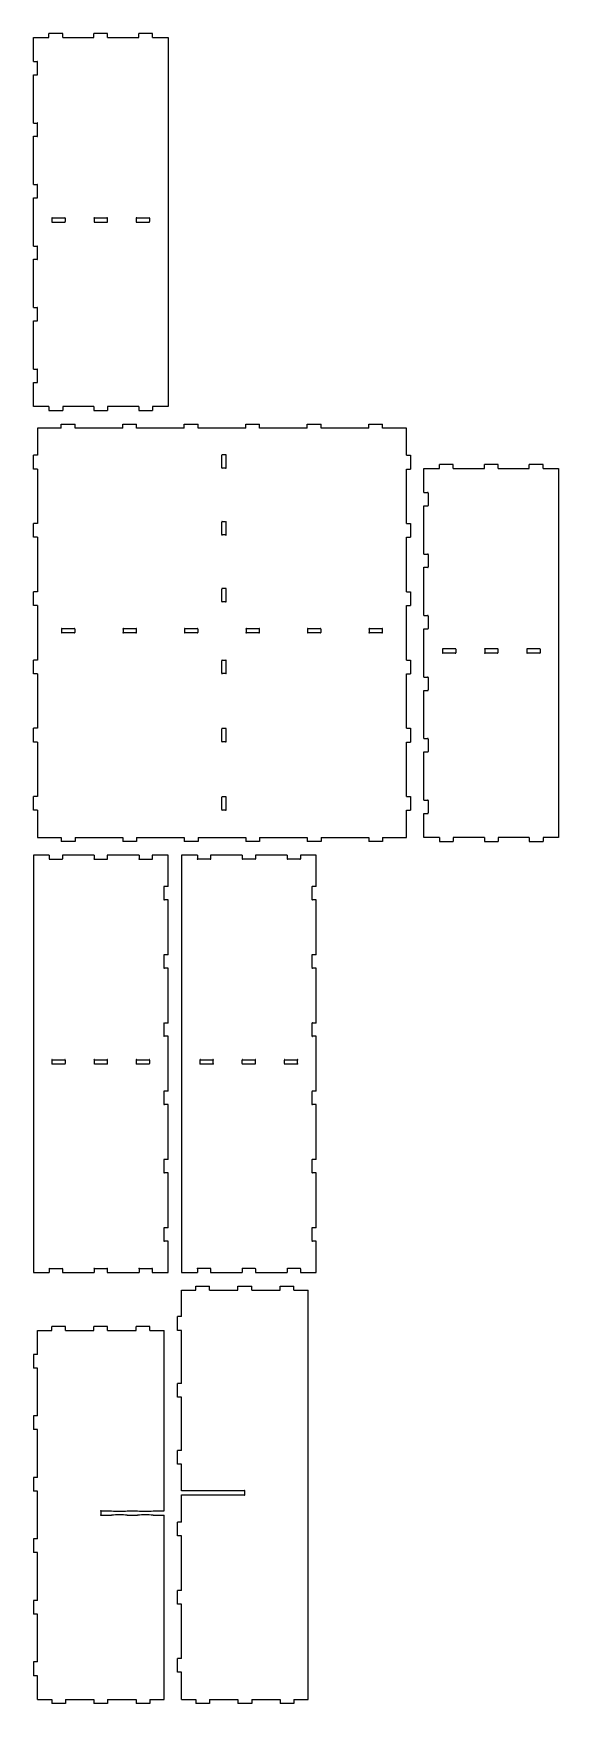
# Model space of a CAD drawing. Extents: x 0 to 390, y 0 to 1240.
import ezdxf

# ---------------------------------------------------------------- set-up
doc = ezdxf.new("R2010")
doc.units = 0
for name, color, linetype in [('Shape2DView', 7, 'CONTINUOUS'), ('Shape2DView001', 7, 'CONTINUOUS'), ('Shape2DView002', 7, 'CONTINUOUS'), ('Shape2DView003', 7, 'CONTINUOUS'), ('Shape2DView004', 7, 'CONTINUOUS'), ('Shape2DView005', 7, 'CONTINUOUS'), ('Shape2DView006', 7, 'CONTINUOUS')]:
    doc.layers.add(name, color=color, linetype=linetype)

msp = doc.modelspace()

# ---------------------------------------------------------------- linework, layer by layer
at = {"layer": 'Shape2DView'}
for p, q in [((3, 277), (13.5667, 277)), ((3, 259.267), (3, 277)), ((13.5667, 277), (13.5667, 280)), ((23.7667, 280), (13.5667, 280)), ((23.7667, 277), (23.7667, 280)), ((23.7667, 277), (44.9, 277)), ((44.9, 277), (44.9, 280)), ((55.1, 280), (44.9, 280)), ((55.1, 277), (55.1, 280)), ((55.1, 277), (76.2333, 277)), ((76.2333, 277), (76.2333, 280)), ((86.4333, 280), (76.2333, 280)), ((86.4333, 277), (86.4333, 280)), ((86.4333, 277), (97, 277)), ((97, 143.05), (97, 277)), ((0, 259.267), (0, 249.067)), ((3, 259.267), (0, 259.267)), ((3, 249.067), (0, 249.067)), ((3, 213.6), (3, 249.067)), ((0, 213.6), (0, 203.4)), ((3, 213.6), (0, 213.6)), ((3, 203.4), (0, 203.4)), ((3, 167.933), (3, 203.4)), ((0, 167.933), (0, 157.733)), ((3, 167.933), (0, 167.933)), ((3, 157.733), (0, 157.733)), ((3, 122.267), (3, 157.733)), ((50, 142.768), (50, 140.232)), ((50.2823, 143.05), (57.99, 143.05)), ((50.2823, 139.95), (57.99, 139.95)), ((69.74, 143.05), (77.26, 143.05)), ((69.74, 139.95), (77.26, 139.95)), ((89.01, 143.05), (97, 143.05)), ((89.01, 139.95), (97, 139.95)), ((97, 3), (97, 139.95)), ((0, 122.267), (0, 112.067)), ((3, 122.267), (0, 122.267)), ((3, 112.067), (0, 112.067)), ((3, 76.6), (3, 112.067)), ((0, 76.6), (0, 66.4)), ((3, 76.6), (0, 76.6)), ((3, 66.4), (0, 66.4)), ((3, 30.9333), (3, 66.4)), ((0, 30.9333), (0, 20.7333)), ((3, 30.9333), (0, 30.9333)), ((3, 20.7333), (0, 20.7333)), ((3, 3), (3, 20.7333)), ((3, 3), (13.5667, 3)), ((13.5667, 3), (13.5667, 0)), ((23.7667, 3), (23.7667, 0)), ((23.7667, 3), (44.9, 3)), ((44.9, 3), (44.9, 0)), ((55.1, 3), (55.1, 0)), ((55.1, 3), (76.2333, 3)), ((76.2333, 3), (76.2333, 0)), ((86.4333, 3), (86.4333, 0)), ((86.4333, 3), (97, 3)), ((23.7667, 0), (13.5667, 0)), ((55.1, 0), (44.9, 0)), ((86.4333, 0), (76.2333, 0))]:
    msp.add_line(p, q, dxfattribs=at)
for centre, radius, start, end in [((50.1033, 142.947), 0.2067, 30, 180), ((50.1033, 142.947), 0.2067, 180, -120), ((50.1033, 140.053), 0.2067, 120, 180), ((50.1033, 140.053), 0.2067, 180, -30), ((63.865, 258.027), 115.127, -92.9251, -87.0749), ((63.865, 24.9729), 115.127, 87.0749, 92.9251), ((83.135, 258.027), 115.127, -92.9251, -87.0749), ((83.135, 24.9729), 115.127, 87.0749, 92.9251)]:
    msp.add_arc(centre, radius, start, end, dxfattribs=at)
at = {"layer": 'Shape2DView001'}
for p, q in [((120.567, 307), (120.567, 310)), ((120.567, 310), (130.767, 310)), ((130.767, 307), (130.767, 310)), ((151.9, 307), (151.9, 310)), ((151.9, 310), (162.1, 310)), ((162.1, 307), (162.1, 310)), ((183.233, 307), (183.233, 310)), ((183.233, 310), (193.433, 310)), ((193.433, 307), (193.433, 310)), ((110, 287.275), (110, 307)), ((110, 307), (120.567, 307)), ((130.767, 307), (151.9, 307)), ((162.1, 307), (183.233, 307)), ((193.433, 307), (204, 307)), ((204, 3), (204, 307)), ((107, 277.075), (107, 287.275)), ((110, 287.275), (107, 287.275)), ((110, 277.075), (107, 277.075)), ((110, 237.625), (110, 277.075)), ((107, 227.425), (107, 237.625)), ((110, 237.625), (107, 237.625)), ((110, 227.425), (107, 227.425)), ((110, 187.975), (110, 227.425)), ((107, 177.775), (107, 187.975)), ((110, 187.975), (107, 187.975)), ((110, 177.775), (107, 177.775)), ((110, 158.05), (110, 177.775)), ((156.718, 158.05), (110, 158.05)), ((110, 134.725), (110, 154.95)), ((110, 154.95), (156.718, 154.95)), ((157, 155.232), (157, 157.768)), ((107, 124.525), (107, 134.725)), ((110, 134.725), (107, 134.725)), ((110, 124.525), (107, 124.525)), ((110, 84.075), (110, 124.525)), ((107, 73.875), (107, 84.075)), ((110, 84.075), (107, 84.075)), ((110, 73.875), (107, 73.875)), ((110, 33.425), (110, 73.875)), ((107, 23.225), (107, 33.425)), ((110, 33.425), (107, 33.425)), ((110, 23.225), (107, 23.225)), ((110, 3), (110, 23.225)), ((110, 3), (120.567, 3)), ((120.567, 3), (120.567, 0)), ((130.767, 3), (130.767, 0)), ((130.767, 3), (151.9, 3)), ((151.9, 3), (151.9, 0)), ((162.1, 0), (151.9, 0)), ((162.1, 3), (162.1, 0)), ((162.1, 3), (183.233, 3)), ((183.233, 3), (183.233, 0)), ((193.433, 0), (183.233, 0)), ((193.433, 3), (204, 3)), ((193.433, 3), (193.433, 0)), ((130.767, 0), (120.567, 0))]:
    msp.add_line(p, q, dxfattribs=at)
for centre, start, end in [((156.897, 157.947), -60, 150), ((156.897, 155.053), -150, 60)]:
    msp.add_arc(centre, 0.2067, start, end, dxfattribs=at)
at = {"layer": 'Shape2DView002'}
for p, q in [((0, 630), (0, 320)), ((11.7667, 630), (0, 630)), ((11.7667, 630), (11.7667, 627.241)), ((12.0581, 626.95), (21.2752, 626.95)), ((21.5667, 630), (21.5667, 627.241)), ((45.1, 630), (21.5667, 630)), ((45.1, 630), (45.1, 627.241)), ((45.3914, 626.95), (54.6086, 626.95)), ((54.9, 630), (54.9, 627.241)), ((78.4333, 630), (54.9, 630)), ((78.4333, 630), (78.4333, 627.241)), ((78.7248, 626.95), (87.9419, 626.95)), ((88.2333, 630), (88.2333, 627.241)), ((100, 630), (88.2333, 630)), ((100, 606.567), (100, 630)), ((96.95, 606.275), (96.95, 597.058)), ((100, 606.567), (97.2414, 606.567)), ((100, 596.767), (97.2414, 596.767)), ((100, 555.9), (100, 596.767)), ((96.95, 555.609), (96.95, 546.391)), ((100, 555.9), (97.2414, 555.9)), ((100, 546.1), (97.2414, 546.1)), ((100, 505.233), (100, 546.1)), ((96.95, 504.942), (96.95, 495.725)), ((100, 505.233), (97.2414, 505.233)), ((100, 495.433), (97.2414, 495.433)), ((100, 454.567), (100, 495.433)), ((13.7667, 477.768), (13.7667, 475.232)), ((14.049, 478.05), (23.2844, 478.05)), ((14.049, 474.95), (23.2844, 474.95)), ((23.5667, 477.768), (23.5667, 475.232)), ((45.1, 477.768), (45.1, 475.232)), ((45.3823, 478.05), (54.6177, 478.05)), ((45.3823, 474.95), (54.6177, 474.95)), ((54.9, 477.768), (54.9, 475.232)), ((76.4333, 477.768), (76.4333, 475.232)), ((76.7156, 478.05), (85.951, 478.05)), ((76.7156, 474.95), (85.951, 474.95)), ((86.2333, 477.768), (86.2333, 475.232)), ((96.95, 454.275), (96.95, 445.058)), ((100, 454.567), (97.2414, 454.567)), ((100, 444.767), (97.2414, 444.767)), ((100, 403.9), (100, 444.767)), ((96.95, 403.609), (96.95, 394.391)), ((100, 403.9), (97.2414, 403.9)), ((100, 394.1), (97.2414, 394.1)), ((100, 353.233), (100, 394.1)), ((96.95, 352.942), (96.95, 343.725)), ((100, 353.233), (97.2414, 353.233)), ((100, 343.433), (97.2414, 343.433)), ((100, 320), (100, 343.433)), ((11.7667, 322.759), (11.7667, 320)), ((12.0581, 323.05), (21.2752, 323.05)), ((21.5667, 322.759), (21.5667, 320)), ((45.1, 322.759), (45.1, 320)), ((45.3914, 323.05), (54.6086, 323.05)), ((54.9, 322.759), (54.9, 320)), ((78.4333, 322.759), (78.4333, 320)), ((78.7248, 323.05), (87.9419, 323.05)), ((88.2333, 322.759), (88.2333, 320)), ((0, 320), (11.7667, 320)), ((21.5667, 320), (45.1, 320)), ((54.9, 320), (78.4333, 320)), ((88.2333, 320), (100, 320))]:
    msp.add_line(p, q, dxfattribs=at)
for centre, radius, start, end in [((11.8733, 627.057), 0.2133, 120, -90), ((11.8733, 627.057), 0.2133, -90, -30), ((21.46, 627.057), 0.2133, -150, -90), ((21.46, 627.057), 0.2133, -90, 60), ((45.2067, 627.057), 0.2133, 120, -90), ((45.2067, 627.057), 0.2133, -90, -30), ((54.7933, 627.057), 0.2133, -150, -90), ((54.7933, 627.057), 0.2133, -90, 60), ((78.54, 627.057), 0.2133, 120, -90), ((78.54, 627.057), 0.2133, -90, -30), ((88.1267, 627.057), 0.2133, -150, -90), ((88.1267, 627.057), 0.2133, -90, 60), ((97.0567, 606.46), 0.2133, 30, 180), ((97.0567, 606.46), 0.2133, 180, -120), ((97.0567, 596.873), 0.2133, 120, 180), ((97.0567, 596.873), 0.2133, 180, -30), ((97.0567, 555.793), 0.2133, 30, 180), ((97.0567, 555.793), 0.2133, 180, -120), ((97.0567, 546.207), 0.2133, 120, 180), ((97.0567, 546.207), 0.2133, 180, -30), ((97.0567, 505.127), 0.2133, 30, 180), ((97.0567, 505.127), 0.2133, 180, -120), ((97.0567, 495.54), 0.2133, 120, 180), ((97.0567, 495.54), 0.2133, 180, -30), ((13.87, 477.947), 0.2067, 30, -120), ((13.87, 475.053), 0.2067, 120, -90), ((13.87, 475.053), 0.2067, -90, -30), ((23.4633, 477.947), 0.2067, -60, 150), ((23.4633, 475.053), 0.2067, -150, -90), ((23.4633, 475.053), 0.2067, -90, 60), ((45.2033, 477.947), 0.2067, 30, -120), ((45.2033, 475.053), 0.2067, 120, -90), ((45.2033, 475.053), 0.2067, -90, -30), ((54.7967, 477.947), 0.2067, -60, 150), ((54.7967, 475.053), 0.2067, -150, -90), ((54.7967, 475.053), 0.2067, -90, 60), ((76.5367, 477.947), 0.2067, 30, -120), ((76.5367, 475.053), 0.2067, 120, -90), ((76.5367, 475.053), 0.2067, -90, -30), ((86.13, 477.947), 0.2067, -60, 150), ((86.13, 475.053), 0.2067, -150, -90), ((86.13, 475.053), 0.2067, -90, 60), ((97.0567, 454.46), 0.2133, 30, 180), ((97.0567, 454.46), 0.2133, 180, -120), ((97.0567, 444.873), 0.2133, 120, 180), ((97.0567, 444.873), 0.2133, 180, -30), ((97.0567, 403.793), 0.2133, 30, 180), ((97.0567, 403.793), 0.2133, 180, -120), ((97.0567, 394.207), 0.2133, 120, 180), ((97.0567, 394.207), 0.2133, 180, -30), ((97.0567, 353.127), 0.2133, 30, 180), ((97.0567, 353.127), 0.2133, 180, -120), ((97.0567, 343.54), 0.2133, 120, 180), ((97.0567, 343.54), 0.2133, 180, -30), ((11.8733, 322.943), 0.2133, 30, -120), ((21.46, 322.943), 0.2133, -60, 150), ((45.2067, 322.943), 0.2133, 30, -120), ((54.7933, 322.943), 0.2133, -60, 150), ((78.54, 322.943), 0.2133, 30, -120), ((88.1267, 322.943), 0.2133, -60, 150)]:
    msp.add_arc(centre, radius, start, end, dxfattribs=at)
at = {"layer": 'Shape2DView003'}
for p, q in [((110, 630), (110, 320)), ((121.767, 630), (110, 630)), ((121.767, 630), (121.767, 627.241)), ((131.275, 626.95), (122.058, 626.95)), ((131.567, 630), (131.567, 627.241)), ((155.1, 630), (131.567, 630)), ((155.1, 630), (155.1, 627.241)), ((164.609, 626.95), (155.391, 626.95)), ((164.9, 630), (164.9, 627.241)), ((188.433, 630), (164.9, 630)), ((188.433, 630), (188.433, 627.241)), ((197.942, 626.95), (188.725, 626.95)), ((198.233, 630), (198.233, 627.241)), ((210, 630), (198.233, 630)), ((210, 606.567), (210, 630)), ((206.95, 597.058), (206.95, 606.275)), ((210, 606.567), (207.241, 606.567)), ((210, 596.767), (207.241, 596.767)), ((210, 555.9), (210, 596.767)), ((206.95, 546.391), (206.95, 555.609)), ((210, 555.9), (207.241, 555.9)), ((210, 546.1), (207.241, 546.1)), ((210, 505.233), (210, 546.1)), ((206.95, 495.725), (206.95, 504.942)), ((210, 505.233), (207.241, 505.233)), ((210, 495.433), (207.241, 495.433)), ((210, 454.567), (210, 495.433)), ((123.767, 475.232), (123.767, 477.768)), ((124.049, 478.05), (133.284, 478.05)), ((124.049, 474.95), (133.284, 474.95)), ((133.567, 475.232), (133.567, 477.768)), ((155.1, 475.232), (155.1, 477.768)), ((155.382, 478.05), (164.618, 478.05)), ((155.382, 474.95), (164.618, 474.95)), ((164.9, 475.232), (164.9, 477.768)), ((186.433, 475.232), (186.433, 477.768)), ((186.716, 478.05), (195.951, 478.05)), ((186.716, 474.95), (195.951, 474.95)), ((196.233, 475.232), (196.233, 477.768)), ((206.95, 445.058), (206.95, 454.275)), ((210, 454.567), (207.241, 454.567)), ((210, 444.767), (207.241, 444.767)), ((210, 403.9), (210, 444.767)), ((206.95, 394.391), (206.95, 403.609)), ((210, 403.9), (207.241, 403.9)), ((210, 394.1), (207.241, 394.1)), ((210, 353.233), (210, 394.1)), ((206.95, 343.725), (206.95, 352.942)), ((210, 353.233), (207.241, 353.233)), ((210, 343.433), (207.241, 343.433)), ((210, 320), (210, 343.433)), ((121.767, 322.759), (121.767, 320)), ((131.275, 323.05), (122.058, 323.05)), ((131.567, 322.759), (131.567, 320)), ((155.1, 322.759), (155.1, 320)), ((164.609, 323.05), (155.391, 323.05)), ((164.9, 322.759), (164.9, 320)), ((188.433, 322.759), (188.433, 320)), ((197.942, 323.05), (188.725, 323.05)), ((198.233, 322.759), (198.233, 320)), ((110, 320), (121.767, 320)), ((131.567, 320), (155.1, 320)), ((164.9, 320), (188.433, 320)), ((198.233, 320), (210, 320))]:
    msp.add_line(p, q, dxfattribs=at)
for centre, radius, start, end in [((121.873, 627.057), 0.2133, 120, -90), ((121.873, 627.057), 0.2133, -90, -30), ((131.46, 627.057), 0.2133, -150, -90), ((131.46, 627.057), 0.2133, -90, 60), ((155.207, 627.057), 0.2133, 120, -90), ((155.207, 627.057), 0.2133, -90, -30), ((164.793, 627.057), 0.2133, -150, -90), ((164.793, 627.057), 0.2133, -90, 60), ((188.54, 627.057), 0.2133, 120, -90), ((188.54, 627.057), 0.2133, -90, -30), ((198.127, 627.057), 0.2133, -150, -90), ((198.127, 627.057), 0.2133, -90, 60), ((207.057, 606.46), 0.2133, 30, 180), ((207.057, 606.46), 0.2133, 180, -120), ((207.057, 596.873), 0.2133, 120, 180), ((207.057, 596.873), 0.2133, 180, -30), ((207.057, 555.793), 0.2133, 30, 180), ((207.057, 555.793), 0.2133, 180, -120), ((207.057, 546.207), 0.2133, 120, 180), ((207.057, 546.207), 0.2133, 180, -30), ((207.057, 505.127), 0.2133, 30, 180), ((207.057, 505.127), 0.2133, 180, -120), ((207.057, 495.54), 0.2133, 120, 180), ((207.057, 495.54), 0.2133, 180, -30), ((123.87, 477.947), 0.2067, 90, -120), ((123.87, 475.053), 0.2067, 120, -30), ((123.87, 477.947), 0.2067, 30, 90), ((133.463, 477.947), 0.2067, 90, 150), ((133.463, 475.053), 0.2067, -150, 60), ((133.463, 477.947), 0.2067, -60, 90), ((155.203, 477.947), 0.2067, 90, -120), ((155.203, 475.053), 0.2067, 120, -30), ((155.203, 477.947), 0.2067, 30, 90), ((164.797, 477.947), 0.2067, 90, 150), ((164.797, 475.053), 0.2067, -150, 60), ((164.797, 477.947), 0.2067, -60, 90), ((186.537, 477.947), 0.2067, 90, -120), ((186.537, 475.053), 0.2067, 120, -30), ((186.537, 477.947), 0.2067, 30, 90), ((196.13, 477.947), 0.2067, 90, 150), ((196.13, 475.053), 0.2067, -150, 60), ((196.13, 477.947), 0.2067, -60, 90), ((207.057, 454.46), 0.2133, 30, 180), ((207.057, 454.46), 0.2133, 180, -120), ((207.057, 444.873), 0.2133, 120, 180), ((207.057, 444.873), 0.2133, 180, -30), ((207.057, 403.793), 0.2133, 30, 180), ((207.057, 403.793), 0.2133, 180, -120), ((207.057, 394.207), 0.2133, 120, 180), ((207.057, 394.207), 0.2133, 180, -30), ((207.057, 353.127), 0.2133, 30, 180), ((207.057, 353.127), 0.2133, 180, -120), ((207.057, 343.54), 0.2133, 120, 180), ((207.057, 343.54), 0.2133, 180, -30), ((121.873, 322.943), 0.2133, 30, -120), ((131.46, 322.943), 0.2133, -60, 150), ((155.207, 322.943), 0.2133, 30, -120), ((164.793, 322.943), 0.2133, -60, 150), ((188.54, 322.943), 0.2133, 30, -120), ((198.127, 322.943), 0.2133, -60, 150)]:
    msp.add_arc(centre, radius, start, end, dxfattribs=at)
at = {"layer": 'Shape2DView004'}
for p, q in [((3, 947), (3, 926.767)), ((20.7333, 947), (3, 947)), ((20.7333, 947), (20.7333, 950)), ((20.7333, 950), (30.9333, 950)), ((30.9333, 947), (30.9333, 950)), ((66.4, 947), (30.9333, 947)), ((66.4, 947), (66.4, 950)), ((66.4, 950), (76.6, 950)), ((76.6, 947), (76.6, 950)), ((112.067, 947), (76.6, 947)), ((112.067, 947), (112.067, 950)), ((112.067, 950), (122.267, 950)), ((122.267, 947), (122.267, 950)), ((157.733, 947), (122.267, 947)), ((157.733, 947), (157.733, 950)), ((157.733, 950), (167.933, 950)), ((167.933, 947), (167.933, 950)), ((203.4, 947), (167.933, 947)), ((203.4, 947), (203.4, 950)), ((203.4, 950), (213.6, 950)), ((213.6, 947), (213.6, 950)), ((249.067, 947), (213.6, 947)), ((249.067, 947), (249.067, 950)), ((249.067, 950), (259.267, 950)), ((259.267, 947), (259.267, 950)), ((277, 947), (259.267, 947)), ((277, 926.767), (277, 947)), ((0, 916.567), (0, 926.767)), ((3, 926.767), (0, 926.767)), ((139.95, 917.557), (139.95, 926.793)), ((142.768, 927.075), (140.232, 927.075)), ((143.05, 917.557), (143.05, 926.793)), ((277, 926.767), (280, 926.767)), ((280, 926.767), (280, 916.567)), ((3, 916.567), (0, 916.567)), ((3, 916.567), (3, 876.1)), ((142.768, 917.275), (140.232, 917.275)), ((277, 876.1), (277, 916.567)), ((277, 916.567), (280, 916.567)), ((0, 865.9), (0, 876.1)), ((3, 876.1), (0, 876.1)), ((139.95, 867.907), (139.95, 877.143)), ((142.768, 877.425), (140.232, 877.425)), ((143.05, 867.907), (143.05, 877.143)), ((277, 876.1), (280, 876.1)), ((280, 876.1), (280, 865.9)), ((3, 865.9), (0, 865.9)), ((3, 865.9), (3, 825.433)), ((142.768, 867.625), (140.232, 867.625)), ((277, 825.433), (277, 865.9)), ((277, 865.9), (280, 865.9)), ((0, 815.233), (0, 825.433)), ((3, 825.433), (0, 825.433)), ((139.95, 818.257), (139.95, 827.493)), ((142.768, 827.775), (140.232, 827.775)), ((143.05, 818.257), (143.05, 827.493)), ((277, 825.433), (280, 825.433)), ((280, 825.433), (280, 815.233)), ((3, 815.233), (0, 815.233)), ((3, 815.233), (3, 774.767)), ((142.768, 817.975), (140.232, 817.975)), ((277, 774.767), (277, 815.233)), ((277, 815.233), (280, 815.233)), ((20.9333, 797.768), (20.9333, 795.232)), ((30.451, 798.05), (21.2156, 798.05)), ((30.451, 794.95), (21.2156, 794.95)), ((30.7333, 797.768), (30.7333, 795.232)), ((66.6, 797.768), (66.6, 795.232)), ((76.1177, 798.05), (66.8823, 798.05)), ((76.1177, 794.95), (66.8823, 794.95)), ((76.4, 797.768), (76.4, 795.232)), ((112.267, 797.768), (112.267, 795.232)), ((121.784, 798.05), (112.549, 798.05)), ((121.784, 794.95), (112.549, 794.95)), ((122.067, 797.768), (122.067, 795.232)), ((157.933, 797.768), (157.933, 795.232)), ((167.451, 798.05), (158.216, 798.05)), ((167.451, 794.95), (158.216, 794.95)), ((167.733, 797.768), (167.733, 795.232)), ((203.6, 797.768), (203.6, 795.232)), ((213.118, 798.05), (203.882, 798.05)), ((213.118, 794.95), (203.882, 794.95)), ((213.4, 797.768), (213.4, 795.232)), ((249.267, 797.768), (249.267, 795.232)), ((258.784, 798.05), (249.549, 798.05)), ((258.784, 794.95), (249.549, 794.95)), ((259.067, 797.768), (259.067, 795.232)), ((0, 764.567), (0, 774.767)), ((3, 774.767), (0, 774.767)), ((139.95, 765.007), (139.95, 774.243)), ((142.768, 774.525), (140.232, 774.525)), ((143.05, 765.007), (143.05, 774.243)), ((277, 774.767), (280, 774.767)), ((280, 774.767), (280, 764.567)), ((3, 764.567), (0, 764.567)), ((3, 764.567), (3, 724.1)), ((142.768, 764.725), (140.232, 764.725)), ((277, 724.1), (277, 764.567)), ((277, 764.567), (280, 764.567)), ((0, 713.9), (0, 724.1)), ((3, 724.1), (0, 724.1)), ((139.95, 714.357), (139.95, 723.593)), ((142.768, 723.875), (140.232, 723.875)), ((143.05, 714.357), (143.05, 723.593)), ((277, 724.1), (280, 724.1)), ((280, 724.1), (280, 713.9)), ((3, 713.9), (0, 713.9)), ((3, 713.9), (3, 673.433)), ((142.768, 714.075), (140.232, 714.075)), ((277, 673.433), (277, 713.9)), ((277, 713.9), (280, 713.9)), ((0, 663.233), (0, 673.433)), ((3, 673.433), (0, 673.433)), ((139.95, 663.707), (139.95, 672.943)), ((142.768, 673.225), (140.232, 673.225)), ((143.05, 663.707), (143.05, 672.943)), ((277, 673.433), (280, 673.433)), ((280, 673.433), (280, 663.233)), ((3, 663.233), (0, 663.233)), ((3, 663.233), (3, 643)), ((142.768, 663.425), (140.232, 663.425)), ((277, 643), (277, 663.233)), ((277, 663.233), (280, 663.233)), ((3, 643), (20.7333, 643)), ((20.7333, 643), (20.7333, 640)), ((30.9333, 640), (20.7333, 640)), ((30.9333, 643), (30.9333, 640)), ((30.9333, 643), (66.4, 643)), ((66.4, 643), (66.4, 640)), ((76.6, 640), (66.4, 640)), ((76.6, 643), (76.6, 640)), ((76.6, 643), (112.067, 643)), ((112.067, 643), (112.067, 640)), ((122.267, 640), (112.067, 640)), ((122.267, 643), (122.267, 640)), ((122.267, 643), (157.733, 643)), ((157.733, 643), (157.733, 640)), ((167.933, 640), (157.733, 640)), ((167.933, 643), (167.933, 640)), ((167.933, 643), (203.4, 643)), ((203.4, 643), (203.4, 640)), ((213.6, 640), (203.4, 640)), ((213.6, 643), (213.6, 640)), ((213.6, 643), (249.067, 643)), ((249.067, 643), (249.067, 640)), ((259.267, 640), (249.067, 640)), ((259.267, 643), (259.267, 640)), ((259.267, 643), (277, 643))]:
    msp.add_line(p, q, dxfattribs=at)
for centre, start, end in [((140.053, 926.972), 30, 180), ((140.053, 926.972), 180, -120), ((142.947, 926.972), -60, 150), ((140.053, 917.378), 120, 180), ((140.053, 917.378), 180, -30), ((142.947, 917.378), -150, 60), ((140.053, 877.322), 30, 180), ((140.053, 877.322), 180, -120), ((142.947, 877.322), -60, 150), ((140.053, 867.728), 120, 180), ((140.053, 867.728), 180, -30), ((142.947, 867.728), -150, 60), ((140.053, 827.672), 30, 180), ((140.053, 827.672), 180, -120), ((142.947, 827.672), -60, 150), ((140.053, 818.078), 120, 180), ((140.053, 818.078), 180, -30), ((142.947, 818.078), -150, 60), ((21.0367, 797.947), 30, -120), ((21.0367, 795.053), 120, -90), ((21.0367, 795.053), -90, -30), ((30.63, 797.947), -60, 150), ((30.63, 795.053), -150, -90), ((30.63, 795.053), -90, 60), ((66.7033, 797.947), 30, -120), ((66.7033, 795.053), 120, -90), ((66.7033, 795.053), -90, -30), ((76.2967, 797.947), -60, 150), ((76.2967, 795.053), -150, -90), ((76.2967, 795.053), -90, 60), ((112.37, 797.947), 30, -120), ((112.37, 795.053), 120, -90), ((112.37, 795.053), -90, -30), ((121.963, 797.947), -60, 150), ((121.963, 795.053), -150, -90), ((121.963, 795.053), -90, 60), ((158.037, 797.947), 30, -120), ((158.037, 795.053), 120, -90), ((158.037, 795.053), -90, -30), ((167.63, 797.947), -60, 150), ((167.63, 795.053), -150, -90), ((167.63, 795.053), -90, 60), ((203.703, 797.947), 30, -120), ((203.703, 795.053), 120, -90), ((203.703, 795.053), -90, -30), ((213.297, 797.947), -60, 150), ((213.297, 795.053), -150, -90), ((213.297, 795.053), -90, 60), ((249.37, 797.947), 30, -120), ((249.37, 795.053), 120, -90), ((249.37, 795.053), -90, -30), ((258.963, 797.947), -60, 150), ((258.963, 795.053), -150, -90), ((258.963, 795.053), -90, 60), ((140.053, 774.422), 30, 180), ((140.053, 774.422), 180, -120), ((142.947, 774.422), -60, 150), ((140.053, 764.828), 120, 180), ((140.053, 764.828), 180, -30), ((142.947, 764.828), -150, 60), ((140.053, 723.772), 30, 180), ((140.053, 723.772), 180, -120), ((142.947, 723.772), -60, 150), ((140.053, 714.178), 120, 180), ((140.053, 714.178), 180, -30), ((142.947, 714.178), -150, 60), ((140.053, 673.122), 30, 180), ((140.053, 673.122), 180, -120), ((142.947, 673.122), -60, 150), ((140.053, 663.528), 120, 180), ((140.053, 663.528), 180, -30), ((142.947, 663.528), -150, 60)]:
    msp.add_arc(centre, 0.2067, start, end, dxfattribs=at)
at = {"layer": 'Shape2DView005'}
for p, q in [((311.767, 920), (301.567, 920)), ((301.567, 917), (301.567, 920)), ((311.767, 917), (311.767, 920)), ((345.1, 920), (334.9, 920)), ((334.9, 917), (334.9, 920)), ((345.1, 917), (345.1, 920)), ((378.433, 920), (368.233, 920)), ((368.233, 917), (368.233, 920)), ((378.433, 917), (378.433, 920)), ((290, 917), (301.567, 917)), ((290, 899.067), (290, 917)), ((311.767, 917), (334.9, 917)), ((345.1, 917), (368.233, 917)), ((378.433, 917), (390, 917)), ((390, 917), (390, 643)), ((290, 899.067), (292.759, 899.067)), ((293.05, 898.775), (293.05, 889.558)), ((290, 889.267), (292.759, 889.267)), ((290, 853.4), (290, 889.267)), ((290, 853.4), (292.759, 853.4)), ((290, 843.6), (292.759, 843.6)), ((290, 807.733), (290, 843.6)), ((293.05, 853.109), (293.05, 843.891)), ((290, 807.733), (292.759, 807.733)), ((293.05, 807.442), (293.05, 798.225)), ((290, 797.933), (292.759, 797.933)), ((290, 762.067), (290, 797.933)), ((303.767, 782.768), (303.767, 780.232)), ((313.284, 783.05), (304.049, 783.05)), ((313.567, 782.768), (313.567, 780.232)), ((335.1, 782.768), (335.1, 780.232)), ((344.618, 783.05), (335.382, 783.05)), ((344.9, 782.768), (344.9, 780.232)), ((366.433, 782.768), (366.433, 780.232)), ((375.951, 783.05), (366.716, 783.05)), ((376.233, 782.768), (376.233, 780.232)), ((313.284, 779.95), (304.049, 779.95)), ((344.618, 779.95), (335.382, 779.95)), ((375.951, 779.95), (366.716, 779.95)), ((290, 762.067), (292.759, 762.067)), ((293.05, 761.775), (293.05, 752.558)), ((290, 752.267), (292.759, 752.267)), ((290, 716.4), (290, 752.267)), ((290, 716.4), (292.759, 716.4)), ((293.05, 716.109), (293.05, 706.891)), ((290, 706.6), (292.759, 706.6)), ((290, 670.733), (290, 706.6)), ((290, 670.733), (292.759, 670.733)), ((293.05, 670.442), (293.05, 661.225)), ((290, 643), (290, 660.933)), ((290, 660.933), (292.759, 660.933)), ((301.567, 643), (290, 643)), ((301.567, 643), (301.567, 640)), ((301.567, 640), (311.767, 640)), ((334.9, 643), (311.767, 643)), ((311.767, 643), (311.767, 640)), ((334.9, 643), (334.9, 640)), ((334.9, 640), (345.1, 640)), ((368.233, 643), (345.1, 643)), ((345.1, 643), (345.1, 640)), ((368.233, 643), (368.233, 640)), ((368.233, 640), (378.433, 640)), ((390, 643), (378.433, 643)), ((378.433, 643), (378.433, 640))]:
    msp.add_line(p, q, dxfattribs=at)
for centre, radius, start, end in [((292.943, 898.96), 0.2133, 0, 150), ((292.943, 898.96), 0.2133, -60, 0), ((292.943, 889.373), 0.2133, -150, 0), ((292.943, 889.373), 0.2133, 0, 60), ((292.943, 853.293), 0.2133, 0, 150), ((292.943, 843.707), 0.2133, -150, 0), ((292.943, 853.293), 0.2133, -60, 0), ((292.943, 843.707), 0.2133, 0, 60), ((292.943, 807.627), 0.2133, 0, 150), ((292.943, 807.627), 0.2133, -60, 0), ((292.943, 798.04), 0.2133, -150, 0), ((292.943, 798.04), 0.2133, 0, 60), ((303.87, 782.947), 0.2067, 30, -120), ((313.463, 782.947), 0.2067, -60, 150), ((335.203, 782.947), 0.2067, 30, -120), ((344.797, 782.947), 0.2067, -60, 150), ((366.537, 782.947), 0.2067, 30, -120), ((376.13, 782.947), 0.2067, -60, 150), ((303.87, 780.053), 0.2067, 120, -90), ((303.87, 780.053), 0.2067, -90, -30), ((313.463, 780.053), 0.2067, -150, -90), ((313.463, 780.053), 0.2067, -90, 60), ((335.203, 780.053), 0.2067, 120, -90), ((335.203, 780.053), 0.2067, -90, -30), ((344.797, 780.053), 0.2067, -150, -90), ((344.797, 780.053), 0.2067, -90, 60), ((366.537, 780.053), 0.2067, 120, -90), ((366.537, 780.053), 0.2067, -90, -30), ((376.13, 780.053), 0.2067, -150, -90), ((376.13, 780.053), 0.2067, -90, 60), ((292.943, 761.96), 0.2133, 0, 150), ((292.943, 761.96), 0.2133, -60, 0), ((292.943, 752.373), 0.2133, -150, 0), ((292.943, 752.373), 0.2133, 0, 60), ((292.943, 716.293), 0.2133, 0, 150), ((292.943, 716.293), 0.2133, -60, 0), ((292.943, 706.707), 0.2133, 0, 60), ((292.943, 706.707), 0.2133, -150, 0), ((292.943, 670.627), 0.2133, 0, 150), ((292.943, 670.627), 0.2133, -60, 0), ((292.943, 661.04), 0.2133, -150, 0), ((292.943, 661.04), 0.2133, 0, 60)]:
    msp.add_arc(centre, radius, start, end, dxfattribs=at)
at = {"layer": 'Shape2DView006'}
for p, q in [((21.7667, 1240), (11.5667, 1240)), ((11.5667, 1237), (11.5667, 1240)), ((21.7667, 1237), (21.7667, 1240)), ((55.1, 1240), (44.9, 1240)), ((44.9, 1237), (44.9, 1240)), ((55.1, 1237), (55.1, 1240)), ((88.4333, 1240), (78.2333, 1240)), ((78.2333, 1237), (78.2333, 1240)), ((88.4333, 1237), (88.4333, 1240)), ((0, 1237), (11.5667, 1237)), ((0, 1219.07), (0, 1237)), ((21.7667, 1237), (44.9, 1237)), ((55.1, 1237), (78.2333, 1237)), ((88.4333, 1237), (100, 1237)), ((100, 1237), (100, 963)), ((0, 1219.07), (2.7586, 1219.07)), ((3.05, 1209.56), (3.05, 1218.78)), ((0, 1209.27), (2.7586, 1209.27)), ((0, 1173.4), (0, 1209.27)), ((0, 1173.4), (2.7586, 1173.4)), ((3.05, 1163.89), (3.05, 1173.11)), ((0, 1163.6), (2.7586, 1163.6)), ((0, 1127.73), (0, 1163.6)), ((0, 1127.73), (2.7586, 1127.73)), ((0, 1117.93), (2.7586, 1117.93)), ((0, 1082.07), (0, 1117.93)), ((3.05, 1118.22), (3.05, 1127.44)), ((13.7667, 1102.77), (13.7667, 1100.23)), ((14.049, 1103.05), (23.2844, 1103.05)), ((14.049, 1099.95), (23.2844, 1099.95)), ((23.5667, 1102.77), (23.5667, 1100.23)), ((45.1, 1102.77), (45.1, 1100.23)), ((45.3823, 1103.05), (54.6177, 1103.05)), ((45.3823, 1099.95), (54.6177, 1099.95)), ((54.9, 1102.77), (54.9, 1100.23)), ((76.4333, 1102.77), (76.4333, 1100.23)), ((76.7156, 1103.05), (85.951, 1103.05)), ((76.7156, 1099.95), (85.951, 1099.95)), ((86.2333, 1102.77), (86.2333, 1100.23)), ((0, 1082.07), (2.7586, 1082.07)), ((3.05, 1072.56), (3.05, 1081.78)), ((0, 1072.27), (2.7586, 1072.27)), ((0, 1036.4), (0, 1072.27)), ((0, 1036.4), (2.7586, 1036.4)), ((3.05, 1026.89), (3.05, 1036.11)), ((0, 1026.6), (2.7586, 1026.6)), ((0, 990.733), (0, 1026.6)), ((0, 990.733), (2.7586, 990.733)), ((0, 963), (0, 980.933)), ((0, 980.933), (2.7586, 980.933)), ((3.05, 981.225), (3.05, 990.442)), ((11.5667, 963), (0, 963)), ((11.5667, 963), (11.5667, 960)), ((11.5667, 960), (21.7667, 960)), ((44.9, 963), (21.7667, 963)), ((21.7667, 963), (21.7667, 960)), ((44.9, 963), (44.9, 960)), ((44.9, 960), (55.1, 960)), ((78.2333, 963), (55.1, 963)), ((55.1, 963), (55.1, 960)), ((78.2333, 963), (78.2333, 960)), ((78.2333, 960), (88.4333, 960)), ((100, 963), (88.4333, 963)), ((88.4333, 963), (88.4333, 960))]:
    msp.add_line(p, q, dxfattribs=at)
for centre, radius, start, end in [((2.9433, 1218.96), 0.2133, 0, 150), ((2.9433, 1218.96), 0.2133, -60, 0), ((2.9433, 1209.37), 0.2133, -150, 0), ((2.9433, 1209.37), 0.2133, 0, 60), ((2.9433, 1173.29), 0.2133, 0, 150), ((2.9433, 1173.29), 0.2133, -60, 0), ((2.9433, 1163.71), 0.2133, -150, 0), ((2.9433, 1163.71), 0.2133, 0, 60), ((2.9433, 1127.63), 0.2133, 0, 150), ((2.9433, 1118.04), 0.2133, -150, 0), ((2.9433, 1127.63), 0.2133, -60, 0), ((2.9433, 1118.04), 0.2133, 0, 60), ((13.87, 1102.95), 0.2067, 30, -120), ((13.87, 1100.05), 0.2067, 120, -90), ((13.87, 1100.05), 0.2067, -90, -30), ((23.4633, 1102.95), 0.2067, -60, 150), ((23.4633, 1100.05), 0.2067, -150, -90), ((23.4633, 1100.05), 0.2067, -90, 60), ((45.2033, 1102.95), 0.2067, 30, -120), ((45.2033, 1100.05), 0.2067, 120, -90), ((45.2033, 1100.05), 0.2067, -90, -30), ((54.7967, 1102.95), 0.2067, -60, 150), ((54.7967, 1100.05), 0.2067, -150, -90), ((54.7967, 1100.05), 0.2067, -90, 60), ((76.5367, 1102.95), 0.2067, 30, -120), ((76.5367, 1100.05), 0.2067, 120, -90), ((76.5367, 1100.05), 0.2067, -90, -30), ((86.13, 1102.95), 0.2067, -60, 150), ((86.13, 1100.05), 0.2067, -150, -90), ((86.13, 1100.05), 0.2067, -90, 60), ((2.9433, 1081.96), 0.2133, 0, 150), ((2.9433, 1081.96), 0.2133, -60, 0), ((2.9433, 1072.37), 0.2133, -150, 0), ((2.9433, 1072.37), 0.2133, 0, 60), ((2.9433, 1036.29), 0.2133, 0, 150), ((2.9433, 1036.29), 0.2133, -60, 0), ((2.9433, 1026.71), 0.2133, -150, 0), ((2.9433, 1026.71), 0.2133, 0, 60), ((2.9433, 990.627), 0.2133, 0, 150), ((2.9433, 981.04), 0.2133, -150, 0), ((2.9433, 990.627), 0.2133, -60, 0), ((2.9433, 981.04), 0.2133, 0, 60)]:
    msp.add_arc(centre, radius, start, end, dxfattribs=at)

doc.saveas('drawing.dxf')
